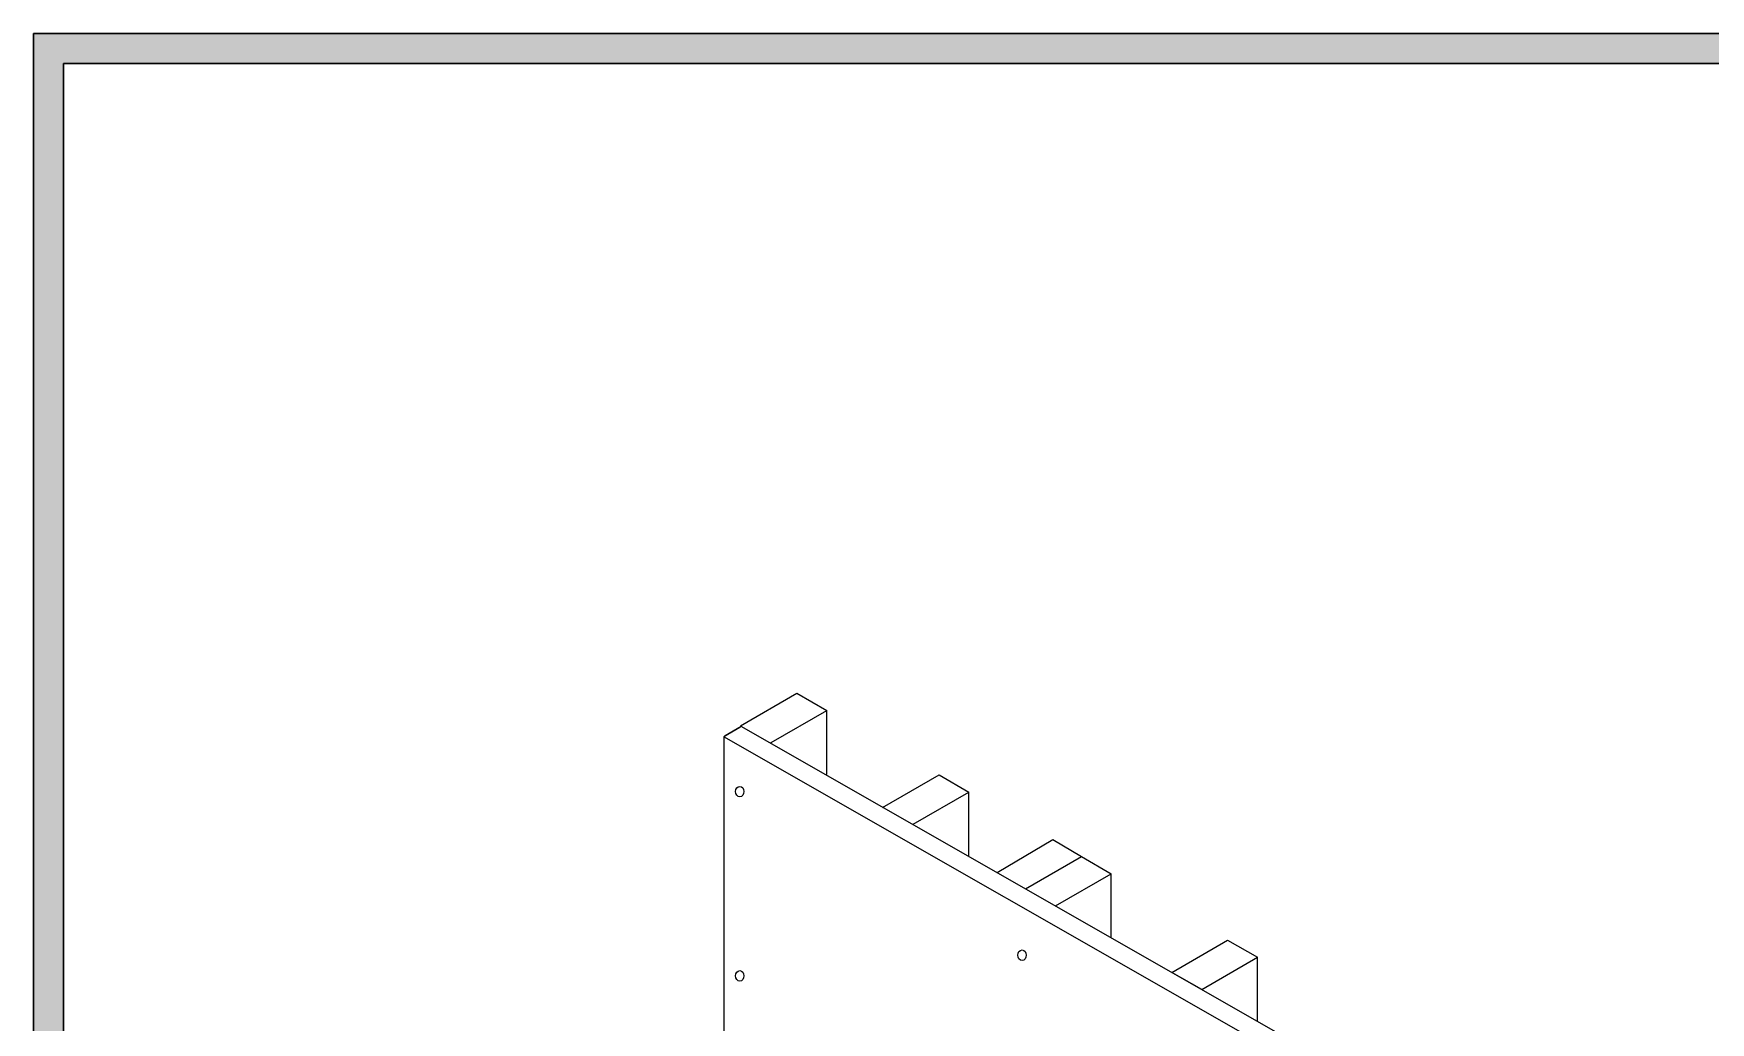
# Model space of a CAD drawing. Extents: x -1140 to 5605, y -816 to 2382.
# Drawn here: x -1114 to -608, y 1427 to 1725 of the extents above; entities that cross this region are included whole.
import ezdxf

# ---------------------------------------------------------------- set-up
doc = ezdxf.new("R2010")
doc.units = 0
doc.header["$MEASUREMENT"] = 0
doc.layers.add('G-ANNO-TTLB', color=7, linetype='Continuous', lineweight=0)
doc.layers.add('wall scratch', color=7, linetype='Continuous', lineweight=0)

# ---------------------------------------------------------------- blocks, each defined once
blk = doc.blocks.new('Block_31')
at = {"layer": 'wall scratch', "color": 18, "lineweight": 25, "true_color": 0x000000}
for points in [[(-905.29, 1513.39)], [(-905.29, 1091.03)]]:
    blk.add_lwpolyline(points, dxfattribs=at)
blk = doc.blocks.new('Block_33')
at = {"layer": 'wall scratch', "color": 18, "lineweight": 25, "true_color": 0x000000}
for centre in [(-900.92, 1496.51), (-815.7, 1447.13), (-900.92, 1440.9), (-727.14, 1395.82), (-900.92, 1386.88), (-814.41, 1368.93), (-644.93, 1348.19), (-771.45, 1344.05), (-900.92, 1332.86), (-815.7, 1331.36), (-725.84, 1317.62), (-644.93, 1292.58), (-720.92, 1288.79), (-815.7, 1277.34), (-900.92, 1273.76), (-720.92, 1234.77), (-644.93, 1238.57), (-815.7, 1218.24), (-900.71, 1207.31), (-644.93, 1184.55), (-720.92, 1175.67), (-900.92, 1152.35), (-644.93, 1125.45), (-900.92, 1099.61), (-644.72, 1059), (-815.7, 1050.24), (-644.93, 1004.04), (-727.14, 998.93), (-644.93, 951.3)]:
    blk.add_ellipse(centre, major_axis=(0, 1.59), ratio=0.812499, dxfattribs=at)

msp = doc.modelspace()

# ---------------------------------------------------------------- hatches: boundary and pattern name
at = {"layer": 'G-ANNO-TTLB', "true_color": 0xff00ff, "transparency": 33554687}
h = msp.add_hatch(color=6, dxfattribs=at)
edge = h.paths.add_edge_path()
edge.add_spline(control_points=[(1815.43, -731.7), (1815.43, -731.7), (-1114.08, -731.7), (-1114.08, -731.7), (-1114.08, -731.7), (-1114.08, 1725.3), (-1114.08, 1725.3), (-1114.08, 1725.3), (1815.43, 1725.3), (1815.43, 1725.3), (1815.43, 1725.3), (1815.43, -731.7), (1815.43, -731.7)], knot_values=[0, 0, 0, 0, 1, 1, 1, 2, 2, 2, 3, 3, 3, 4, 4, 4, 4], degree=3, periodic=0)
edge = h.paths.add_edge_path()
edge.add_spline(control_points=[(-1105.08, 1716.3), (-1105.08, 1716.3), (-1105.08, -722.7), (-1105.08, -722.7), (-1105.08, -722.7), (1806.43, -722.7), (1806.43, -722.7), (1806.43, -722.7), (1806.43, 1716.3), (1806.43, 1716.3), (1806.43, 1716.3), (-1105.08, 1716.3), (-1105.08, 1716.3)], knot_values=[0, 0, 0, 0, 1, 1, 1, 2, 2, 2, 3, 3, 3, 4, 4, 4, 4], degree=3, periodic=0)
edge.add_line((-1105.08, 1716.3), (-1105.08, 1716.3))

# ---------------------------------------------------------------- linework, layer by layer
at = {"layer": 'G-ANNO-TTLB', "color": 6, "lineweight": 30, "true_color": 0xff00ff}
for p, q in [((1815.43, 1725.3), (-1114.08, 1725.3)), ((-1114.08, 1725.3), (-1114.08, -731.7)), ((1806.43, 1716.3), (-1105.08, 1716.3)), ((-1105.08, 1716.3), (-1105.08, -722.7)), ((-1105.08, 1716.3), (1806.43, 1716.3)), ((-1105.08, -722.7), (-1105.08, 1716.3))]:
    msp.add_line(p, q, dxfattribs=at)
at = {"layer": 'G-ANNO-TTLB'}
for points in [[(1815.43, -731.7), (1815.43, -731.7), (-1114.08, -731.7), (-1114.08, -731.7), (-1114.08, -731.7), (-1114.08, 1725.3), (-1114.08, 1725.3), (-1114.08, 1725.3), (1815.43, 1725.3), (1815.43, 1725.3), (1815.43, 1725.3), (1815.43, -731.7), (1815.43, -731.7)], [(-1105.08, 1716.3), (-1105.08, 1716.3), (-1105.08, -722.7), (-1105.08, -722.7), (-1105.08, -722.7), (1806.43, -722.7), (1806.43, -722.7), (1806.43, -722.7), (1806.43, 1716.3), (1806.43, 1716.3), (1806.43, 1716.3), (-1105.08, 1716.3), (-1105.08, 1716.3)]]:
    msp.add_open_spline(points, degree=3, knots=[0, 0, 0, 0, 1, 1, 1, 2, 2, 2, 3, 3, 3, 4, 4, 4, 4], dxfattribs=at)
at = {"layer": 'wall scratch', "color": 33, "lineweight": 25, "true_color": 0xcc9966}
for p, q in [((-900.73, 1516.32), (-883.67, 1526.19)), ((-883.67, 1526.19), (-874.67, 1521.03)), ((-891.47, 1511.31), (-874.67, 1521.03)), ((-874.67, 1501.67), (-874.67, 1521.03)), ((-900.47, 1516.17), (-900.73, 1516.32)), ((-857.77, 1491.67), (-840.72, 1501.54)), ((-840.72, 1501.54), (-831.71, 1496.38)), ((-848.52, 1486.66), (-831.71, 1496.38)), ((-831.71, 1477.02), (-831.71, 1496.38)), ((-823.24, 1472.07), (-806.41, 1482.02)), ((-806.41, 1482.02), (-797.76, 1476.9)), ((-814.61, 1467.14), (-797.76, 1476.9)), ((-797.76, 1476.9), (-788.76, 1471.74)), ((-805.56, 1462.02), (-788.76, 1471.74)), ((-788.76, 1452.38), (-788.76, 1471.74)), ((-761.46, 1436.8), (-744.66, 1446.52)), ((-744.66, 1427.2), (-744.66, 1446.52))]:
    msp.add_line(p, q, dxfattribs=at)
at = {"layer": 'wall scratch', "color": 2, "lineweight": 25, "true_color": 0xffff00}
for p, q in [((-900.88, 1515.82), (-905.69, 1513.03)), ((-900.48, 1516.18), (-905.29, 1513.39)), ((-631.61, 1362.64), (-900.48, 1516.17)), ((-905.69, 1513.03), (-905.69, 1090.67)), ((-636.82, 1359.5), (-905.69, 1513.03))]:
    msp.add_line(p, q, dxfattribs=at)
at = {"layer": 'wall scratch', "color": 33, "lineweight": 25, "true_color": 0xcc9966}
msp.add_lwpolyline([(-761.46, 1436.8), (-770.46, 1441.96), (-753.66, 1451.69), (-744.66, 1446.52)], dxfattribs=at)

# ---------------------------------------------------------------- block references
at = {"layer": 'wall scratch'}
for name in ['Block_31', 'Block_33']:
    msp.add_blockref(name, (0, 0), dxfattribs=at)

doc.saveas('drawing.dxf')
